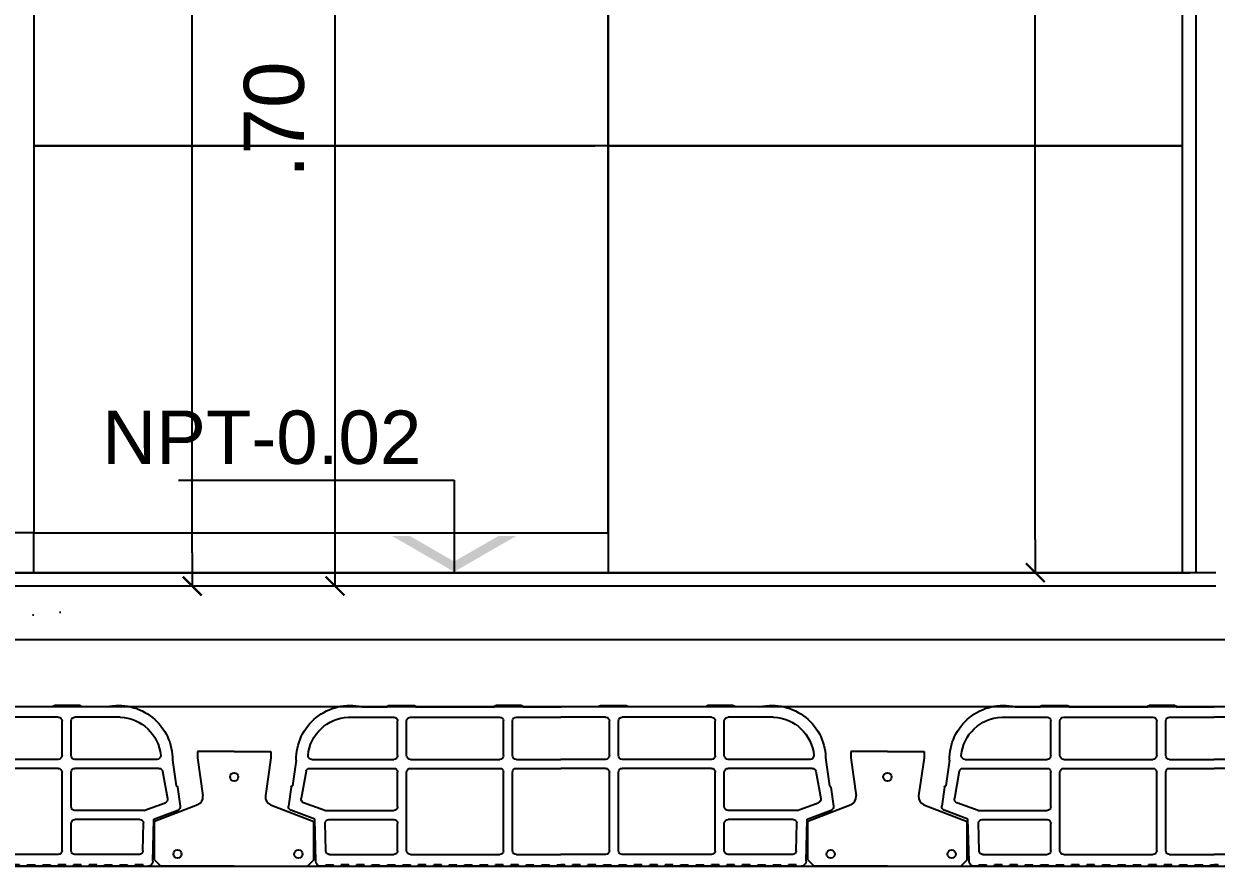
# Model space of a CAD drawing. Header units: metres. Extents: x 198 to 412, y -54 to 17.
# Drawn here: x 263.256 to 264.15, y -41.99 to -41.359 of the extents above; entities that cross this region are included whole.
import ezdxf

# ---------------------------------------------------------------- set-up
doc = ezdxf.new("R2010")
doc.units = ezdxf.units.M
doc.header["$LTSCALE"] = 10
for name, color, linetype in [('02', 2, 'Continuous'), ('1_MUROS', 6, 'Continuous'), ('25-TXT', 2, 'Continuous'), ('A-ABERTURAS', 2, 'Continuous'), ('A-MUROS', 6, 'Continuous'), ('A-PISOS', 1, 'Continuous'), ('Corte t', 2, 'Continuous'), ('HT-253', 253, 'Continuous'), ('Losa rap sapito', 251, 'Continuous'), ('piso', 1, 'Continuous'), ('TCOTA', 1, 'Continuous'), ('TM-REVEST', 252, 'Continuous'), ('TM-REVOQUE', 2, 'Continuous')]:
    doc.layers.add(name, color=color, linetype=linetype)
doc.styles.add('ARIAL', font='arial.ttf')
doc.dimstyles.new('ST-COTA-25', dxfattribs={"dimscale": 0.25, "dimtxt": 0.18, "dimasz": 0.1, "dimexe": 0.18, "dimexo": 0.0625, "dimgap": 0.09, "dimtad": 1, "dimzin": 4, "dimdsep": 46, "dimtxsty": 'ARIAL', "dimblk1": 'COTA_N', "dimblk2": 'COTA_N', "dimsah": 1, "dimcen": 0.09, "dimclrd": 8, "dimclre": 8, "dimclrt": 1, "dimadec": 0, "dimazin": 0, "dimtfac": 1, "dimtix": 1, "dimtmove": 0, "dimatfit": 3, "dimldrblk": 'COTA_N', "dimfxl": 0.18, "dimtolj": 1, "dimtzin": 0, "dimarcsym": 0})

# ---------------------------------------------------------------- blocks, each defined once
blk = doc.blocks.new('N-NIV-CO')
for p, q in [((1.0325, 0.3433), (0, 0.3433)), ((0, 0.3433), (0, 0))]:
    blk.add_line(p, q)
for points in [[(-0.2333, 0.1347), (-0.1667, 0.1347), (0, 0), (0, 0.0385)], [(0.2333, 0.1347), (0.1667, 0.1347), (0, 0), (0, 0.0385)]]:
    blk.add_solid(points)
at = {"style": 'ARIAL'}
for tag, p in [('COTA', (0.1161, 0.4045)), ('NPT', (0.2881, 0.0489))]:
    blk.add_attdef(tag, p, '', height=0.2, dxfattribs=at)
blk = doc.blocks.new('VIGUETA NUEVA')
at = {"layer": '02'}
for p, q in [((852.30541, 1549.66612), (852.27666, 1549.66612)), ((852.27666, 1549.66612), (852.27666, 1549.66112)), ((852.30541, 1549.66612), (852.33416, 1549.66612)), ((852.33416, 1549.66612), (852.33416, 1549.66112)), ((852.27666, 1549.66112), (852.28094, 1549.6312)), ((852.33416, 1549.66112), (852.32989, 1549.6312)), ((852.27688, 1549.62427), (852.24291, 1549.61112)), ((852.33395, 1549.62427), (852.36791, 1549.61112)), ((852.24291, 1549.58112), (852.24291, 1549.61112)), ((852.36791, 1549.58112), (852.36791, 1549.61112)), ((852.24291, 1549.58112), (852.24791, 1549.57612)), ((852.36791, 1549.58112), (852.36291, 1549.57612)), ((852.30541, 1549.57612), (852.24791, 1549.57612)), ((852.30541, 1549.57612), (852.36291, 1549.57612))]:
    blk.add_line(p, q, dxfattribs=at)
for centre, start, end in [((852.27392, 1549.63065), 294.85326, 4.4381), ((852.33691, 1549.63065), 175.5619, 245.14674)]:
    blk.add_arc(centre, 0.00704, start, end, dxfattribs=at)
blk = doc.blocks.new('VIGUETA NUEVA1')
at = {"layer": 'piso'}
for centre in [(0, -0.02), (-0.04443, -0.08052), (0.05036, -0.08052)]:
    blk.add_circle(centre, 0.00324, dxfattribs=at)
at = {"layer": '1_MUROS'}
blk.add_blockref('VIGUETA NUEVA', (-852.30541, -1549.66612), dxfattribs=at)
blk = doc.blocks.new('Losa rap zapito')
at = {"layer": 'Losa rap sapito'}
for p, q in [((283.78128, -291.76415), (283.80028, -291.76415)), ((283.80125, -291.76318), (283.82052, -291.76318)), ((283.82148, -291.76415), (283.88058, -291.76415)), ((283.90082, -291.76318), (283.88155, -291.76318)), ((283.90178, -291.76415), (283.93037, -291.76415)), ((283.95896, -291.76415), (283.93037, -291.76415)), ((283.95992, -291.76318), (283.97919, -291.76318)), ((284.03926, -291.76415), (283.98015, -291.76415)), ((284.05949, -291.76318), (284.04022, -291.76318)), ((284.07946, -291.76415), (284.06045, -291.76415)), ((283.77115, -291.77185), (283.8051, -291.77185)), ((283.81763, -291.77185), (283.88444, -291.77185)), ((283.89696, -291.77185), (283.93037, -291.77185)), ((283.96378, -291.77185), (283.93037, -291.77185)), ((284.04311, -291.77185), (283.9763, -291.77185)), ((284.08959, -291.77185), (284.05564, -291.77185)), ((283.80799, -291.80064), (283.80799, -291.77475)), ((283.81474, -291.80064), (283.81474, -291.77475)), ((283.88733, -291.80064), (283.88733, -291.77475)), ((283.89407, -291.80064), (283.89407, -291.77475)), ((283.96667, -291.80064), (283.96667, -291.77475)), ((283.97341, -291.80064), (283.97341, -291.77475)), ((284.046, -291.80064), (284.046, -291.77475)), ((284.05275, -291.80064), (284.05275, -291.77475)), ((283.73204, -291.80424), (283.72929, -291.82346)), ((283.74372, -291.80353), (283.8051, -291.80353)), ((283.81763, -291.80353), (283.88444, -291.80353)), ((283.89696, -291.80353), (283.93037, -291.80353)), ((283.96378, -291.80353), (283.93037, -291.80353)), ((284.04311, -291.80353), (283.9763, -291.80353)), ((284.11702, -291.80353), (284.05564, -291.80353)), ((284.1287, -291.80424), (284.13145, -291.82346)), ((283.73936, -291.81243), (283.73573, -291.83291)), ((283.74215, -291.81027), (283.8051, -291.81027)), ((283.75342, -291.81027), (283.8051, -291.81027)), ((283.80799, -291.83908), (283.80799, -291.81316)), ((283.81474, -291.87205), (283.81474, -291.81316)), ((283.81763, -291.81027), (283.88444, -291.81027)), ((283.88733, -291.87205), (283.88733, -291.81316)), ((283.89407, -291.87205), (283.89407, -291.81316)), ((283.89696, -291.81027), (283.93037, -291.81027)), ((283.96378, -291.81027), (283.93037, -291.81027)), ((283.96667, -291.87205), (283.96667, -291.81316)), ((283.97341, -291.87205), (283.97341, -291.81316)), ((284.04311, -291.81027), (283.9763, -291.81027)), ((284.046, -291.87205), (284.046, -291.81316)), ((284.05275, -291.83908), (284.05275, -291.81316)), ((284.11859, -291.81027), (284.05564, -291.81027)), ((284.10732, -291.81027), (284.05564, -291.81027)), ((284.12138, -291.81243), (284.12501, -291.83291)), ((283.7282, -291.82428), (283.72616, -291.83858)), ((284.13254, -291.82428), (284.13458, -291.83858)), ((283.75342, -291.84197), (283.73757, -291.83603)), ((284.10732, -291.84197), (284.12317, -291.83603)), ((283.74587, -291.8484), (283.728, -291.8417)), ((283.75342, -291.84197), (283.8051, -291.84197)), ((284.10732, -291.84197), (284.05564, -291.84197)), ((284.11487, -291.8484), (284.13273, -291.8417)), ((283.74664, -291.87988), (283.74587, -291.8484)), ((283.75416, -291.87212), (283.75364, -291.85103)), ((283.75648, -291.84871), (283.8051, -291.84871)), ((283.80799, -291.87205), (283.80799, -291.8516)), ((284.05275, -291.87205), (284.05275, -291.8516)), ((284.10426, -291.84871), (284.05564, -291.84871)), ((284.10658, -291.87212), (284.10709, -291.85103)), ((284.11409, -291.87988), (284.11487, -291.8484)), ((283.75705, -291.87494), (283.8051, -291.87494)), ((283.81763, -291.87494), (283.88444, -291.87494)), ((283.89696, -291.87494), (283.93037, -291.87494)), ((283.96378, -291.87494), (283.93037, -291.87494)), ((284.04311, -291.87494), (283.9763, -291.87494)), ((284.10369, -291.87494), (284.05564, -291.87494)), ((283.75407, -291.88361), (283.75041, -291.88361)), ((283.75407, -291.88361), (283.75157, -291.88361)), ((283.75407, -291.88361), (283.75157, -291.88361)), ((283.75407, -291.88361), (283.75407, -291.88265)), ((283.75407, -291.88265), (283.75984, -291.88265)), ((283.75984, -291.88361), (283.75984, -291.88265)), ((283.75984, -291.88361), (283.76562, -291.88361)), ((283.7714, -291.88265), (283.76562, -291.88265)), ((283.76562, -291.88361), (283.76562, -291.88265)), ((283.7714, -291.88361), (283.7714, -291.88265)), ((283.7714, -291.88361), (283.77718, -291.88361)), ((283.77718, -291.88361), (283.77718, -291.88265)), ((283.78296, -291.88265), (283.77718, -291.88265)), ((283.78296, -291.88361), (283.78296, -291.88265)), ((283.78296, -291.88361), (283.78874, -291.88361)), ((283.78874, -291.88361), (283.78874, -291.88265)), ((283.78874, -291.88265), (283.79452, -291.88265)), ((283.79452, -291.88361), (283.79452, -291.88265)), ((283.8003, -291.88361), (283.79452, -291.88361)), ((283.8003, -291.88265), (283.80608, -291.88265)), ((283.8003, -291.88361), (283.8003, -291.88265)), ((283.80608, -291.88361), (283.80608, -291.88265)), ((283.81186, -291.88361), (283.80608, -291.88361)), ((283.81186, -291.88265), (283.81765, -291.88265)), ((283.81186, -291.88361), (283.81186, -291.88265)), ((283.81186, -291.88265), (283.81765, -291.88265)), ((283.81765, -291.88361), (283.81765, -291.88265)), ((283.81765, -291.88361), (283.82343, -291.88361)), ((283.82921, -291.88265), (283.82343, -291.88265)), ((283.82343, -291.88361), (283.82343, -291.88265)), ((283.82921, -291.88361), (283.82921, -291.88265)), ((283.82921, -291.88361), (283.83499, -291.88361)), ((283.83499, -291.88361), (283.83499, -291.88265)), ((283.84077, -291.88265), (283.83499, -291.88265)), ((283.84077, -291.88361), (283.84077, -291.88265)), ((283.84077, -291.88361), (283.84655, -291.88361)), ((283.84655, -291.88361), (283.84655, -291.88265)), ((283.84655, -291.88265), (283.85233, -291.88265)), ((283.85233, -291.88361), (283.85233, -291.88265)), ((283.85811, -291.88361), (283.85233, -291.88361)), ((283.85811, -291.88265), (283.86389, -291.88265)), ((283.85811, -291.88361), (283.85811, -291.88265)), ((283.86389, -291.88361), (283.86389, -291.88265)), ((283.86967, -291.88361), (283.86389, -291.88361)), ((283.86967, -291.88265), (283.87545, -291.88265)), ((283.86967, -291.88361), (283.86967, -291.88265)), ((283.86967, -291.88265), (283.87545, -291.88265)), ((283.87545, -291.88361), (283.87545, -291.88265)), ((283.87545, -291.88361), (283.88123, -291.88361)), ((283.88701, -291.88265), (283.88123, -291.88265)), ((283.88123, -291.88361), (283.88123, -291.88265)), ((283.88701, -291.88361), (283.88701, -291.88265)), ((283.88701, -291.88361), (283.89279, -291.88361)), ((283.89279, -291.88361), (283.89279, -291.88265)), ((283.89858, -291.88265), (283.89279, -291.88265)), ((283.89858, -291.88361), (283.89858, -291.88265)), ((283.89858, -291.88361), (283.90436, -291.88361)), ((283.90436, -291.88361), (283.90436, -291.88265)), ((283.90436, -291.88265), (283.91014, -291.88265)), ((283.91014, -291.88361), (283.91014, -291.88265)), ((283.91592, -291.88361), (283.91014, -291.88361)), ((283.91592, -291.88265), (283.9217, -291.88265)), ((283.91592, -291.88361), (283.91592, -291.88265)), ((283.9217, -291.88361), (283.9217, -291.88265)), ((283.92748, -291.88361), (283.9217, -291.88361)), ((283.92748, -291.88361), (283.92748, -291.88265)), ((283.92748, -291.88265), (283.93037, -291.88265)), ((283.93326, -291.88265), (283.93037, -291.88265)), ((283.93326, -291.88361), (283.93326, -291.88265)), ((283.93326, -291.88361), (283.93904, -291.88361)), ((283.94482, -291.88265), (283.93904, -291.88265)), ((283.93904, -291.88361), (283.93904, -291.88265)), ((283.94482, -291.88361), (283.94482, -291.88265)), ((283.94482, -291.88361), (283.9506, -291.88361)), ((283.9506, -291.88361), (283.9506, -291.88265)), ((283.95638, -291.88265), (283.9506, -291.88265)), ((283.95638, -291.88361), (283.95638, -291.88265)), ((283.96216, -291.88361), (283.95638, -291.88361)), ((283.96216, -291.88361), (283.96216, -291.88265)), ((283.96216, -291.88265), (283.96794, -291.88265)), ((283.96794, -291.88361), (283.96794, -291.88265)), ((283.97372, -291.88361), (283.96794, -291.88361)), ((283.97372, -291.88265), (283.9795, -291.88265)), ((283.97372, -291.88361), (283.97372, -291.88265)), ((283.9795, -291.88361), (283.9795, -291.88265)), ((283.98529, -291.88361), (283.9795, -291.88361)), ((283.99107, -291.88265), (283.98529, -291.88265)), ((283.98529, -291.88361), (283.98529, -291.88265)), ((283.99107, -291.88265), (283.98529, -291.88265)), ((283.99107, -291.88361), (283.99107, -291.88265)), ((283.99107, -291.88361), (283.99685, -291.88361)), ((284.00263, -291.88265), (283.99685, -291.88265)), ((283.99685, -291.88361), (283.99685, -291.88265)), ((284.00263, -291.88361), (284.00263, -291.88265)), ((284.00263, -291.88361), (284.00841, -291.88361)), ((284.00841, -291.88361), (284.00841, -291.88265)), ((284.01419, -291.88265), (284.00841, -291.88265)), ((284.01419, -291.88361), (284.01419, -291.88265)), ((284.01997, -291.88361), (284.01419, -291.88361)), ((284.01997, -291.88361), (284.01997, -291.88265)), ((284.01997, -291.88265), (284.02575, -291.88265)), ((284.02575, -291.88361), (284.02575, -291.88265)), ((284.03153, -291.88361), (284.02575, -291.88361)), ((284.03153, -291.88265), (284.03731, -291.88265)), ((284.03153, -291.88361), (284.03153, -291.88265)), ((284.03731, -291.88361), (284.03731, -291.88265)), ((284.04309, -291.88361), (284.03731, -291.88361)), ((284.04887, -291.88265), (284.04309, -291.88265)), ((284.04309, -291.88361), (284.04309, -291.88265)), ((284.04887, -291.88265), (284.04309, -291.88265)), ((284.04887, -291.88361), (284.04887, -291.88265)), ((284.04887, -291.88361), (284.05465, -291.88361)), ((284.06043, -291.88265), (284.05465, -291.88265)), ((284.05465, -291.88361), (284.05465, -291.88265)), ((284.06043, -291.88361), (284.06043, -291.88265)), ((284.06043, -291.88361), (284.06622, -291.88361)), ((284.06622, -291.88361), (284.06622, -291.88265)), ((284.072, -291.88265), (284.06622, -291.88265)), ((284.072, -291.88361), (284.072, -291.88265)), ((284.07778, -291.88361), (284.072, -291.88361)), ((284.07778, -291.88361), (284.07778, -291.88265)), ((284.07778, -291.88265), (284.08356, -291.88265)), ((284.08356, -291.88361), (284.08356, -291.88265)), ((284.08934, -291.88361), (284.08356, -291.88361)), ((284.08934, -291.88265), (284.09512, -291.88265)), ((284.08934, -291.88361), (284.08934, -291.88265)), ((284.09512, -291.88361), (284.09512, -291.88265)), ((284.1009, -291.88361), (284.09512, -291.88361)), ((284.1009, -291.88361), (284.1009, -291.88265)), ((284.10667, -291.88265), (284.1009, -291.88265)), ((284.10667, -291.88361), (284.10667, -291.88265)), ((284.10667, -291.88361), (284.10917, -291.88361)), ((284.10667, -291.88361), (284.10917, -291.88361)), ((284.10667, -291.88361), (284.11032, -291.88361))]:
    blk.add_line(p, q, dxfattribs=at)
for centre, radius, start, end in [((283.7724, -291.80353), 0.04037, 77.29711, 181.01352), ((283.80125, -291.76415), 0.000963, 90, 180), ((283.82052, -291.76415), 0.000963, 0, 90), ((283.88155, -291.76415), 0.000963, 90, 180), ((283.90082, -291.76415), 0.000963, 0, 90), ((283.95992, -291.76415), 0.000963, 90, 180), ((283.97919, -291.76415), 0.000963, 0, 90), ((284.04022, -291.76415), 0.000963, 90, 180), ((284.05949, -291.76415), 0.000963, 0, 90), ((284.08834, -291.80353), 0.04037, 358.98648, 102.70289), ((283.7724, -291.80353), 0.0317, 92.25899, 174.7894), ((283.8051, -291.77475), 0.00289, 0, 90), ((283.81763, -291.77475), 0.00289, 90, 180), ((283.88444, -291.77475), 0.00289, 0, 90), ((283.89696, -291.77475), 0.00289, 90, 180), ((283.96378, -291.77475), 0.00289, 0, 90), ((283.9763, -291.77475), 0.00289, 90, 180), ((284.04311, -291.77475), 0.00289, 0, 90), ((284.05564, -291.77475), 0.00289, 90, 180), ((284.08834, -291.80353), 0.0317, 5.2106, 87.74101), ((283.74372, -291.80064), 0.00289, 180.23159, 270), ((283.8051, -291.80064), 0.00289, 270, 0), ((283.81763, -291.80064), 0.00289, 180, 270), ((283.88444, -291.80064), 0.00289, 270, 0), ((283.89696, -291.80064), 0.00289, 180, 270), ((283.96378, -291.80064), 0.00289, 270, 0), ((283.9763, -291.80064), 0.00289, 180, 270), ((284.04311, -291.80064), 0.00289, 270, 0), ((284.05564, -291.80064), 0.00289, 180, 270), ((284.11702, -291.80064), 0.00289, 270, 359.76841), ((283.74215, -291.81316), 0.00289, 90, 165.25928), ((283.8051, -291.81316), 0.00289, 0, 90), ((283.81763, -291.81316), 0.00289, 90, 180), ((283.88444, -291.81316), 0.00289, 0, 90), ((283.89696, -291.81316), 0.00289, 90, 180), ((283.96378, -291.81316), 0.00289, 0, 90), ((283.9763, -291.81316), 0.00289, 90, 180), ((284.04311, -291.81316), 0.00289, 0, 90), ((284.05564, -291.81316), 0.00289, 90, 180), ((284.11859, -291.81316), 0.00289, 14.74072, 90), ((283.72915, -291.82442), 0.000963, 81.8699, 171.8699), ((284.13158, -291.82442), 0.000963, 8.1301, 98.1301), ((283.73859, -291.83332), 0.00289, 171.8699, 249.44395), ((284.12215, -291.83332), 0.00289, 290.55605, 8.1301), ((283.72902, -291.83899), 0.00289, 171.8699, 249.44395), ((283.8051, -291.83908), 0.00289, 270, 0), ((284.05564, -291.83908), 0.00289, 180, 270), ((284.13172, -291.83899), 0.00289, 290.55605, 8.1301), ((283.75648, -291.8516), 0.00289, 90, 168.59471), ((283.8051, -291.8516), 0.00289, 0, 90), ((284.05564, -291.8516), 0.00289, 90, 180), ((284.10426, -291.8516), 0.00289, 11.40529, 90), ((283.75054, -291.87971), 0.0039, 182.47992, 268.12475), ((283.75705, -291.87205), 0.00289, 180, 271.41002), ((283.8051, -291.87205), 0.00289, 270, 0), ((283.81763, -291.87205), 0.00289, 180, 270), ((283.88444, -291.87205), 0.00289, 270, 0), ((283.89696, -291.87205), 0.00289, 180, 270), ((283.96378, -291.87205), 0.00289, 270, 0), ((283.9763, -291.87205), 0.00289, 180, 270), ((284.04311, -291.87205), 0.00289, 270, 0), ((284.05564, -291.87205), 0.00289, 180, 270), ((284.10369, -291.87205), 0.00289, 268.58998, 0), ((284.1102, -291.87971), 0.0039, 271.87525, 357.52008)]:
    blk.add_arc(centre, radius, start, end, dxfattribs=at)
blk = doc.blocks.new('COTA_N')
for p, q in [((0, 0.5), (0, -0.5)), ((-1, 0), (0, 0))]:
    blk.add_line(p, q)
at = {"color": 3, "const_width": 0.065}
blk.add_lwpolyline([(0.141, 0.141), (0.283, 0.283), (0, 0), (-0.141, -0.141), (-0.283, -0.283)], dxfattribs=at)
blk = doc.blocks.new('*D399')
at = {"layer": 'Defpoints', "color": 0, "transparency": 16777216}
for p in [(263.38253, -39.73064), (263.76479, -39.73064), (263.82374, -41.78032)]:
    blk.add_point(p, dxfattribs=at)
at = {"layer": 'TCOTA', "color": 8, "lineweight": -2, "transparency": 16777216}
for p, q in [((263.74917, -39.73064), (263.33753, -39.73064)), ((263.38253, -41.75532), (263.38253, -39.75564)), ((263.80811, -41.78032), (263.33753, -41.78032))]:
    blk.add_line(p, q, dxfattribs=at)
at = {"layer": 'TCOTA', "color": 8, "lineweight": -2, "transparency": 16777216, "xscale": 0.025, "yscale": 0.025, "zscale": 0.025}
for p, rotation in [((263.38253, -39.73064), 90), ((263.38253, -41.78032), 270)]:
    blk.add_blockref('COTA_N', p, dxfattribs=dict(at, rotation=rotation))
at = {"layer": 'TCOTA', "color": 2, "transparency": 16777216, "insert": (263.33706, -40.75548), "char_height": 0.045, "attachment_point": 5, "rotation": 90, "style": 'ARIAL'}
blk.add_mtext('\\A1;2.05', dxfattribs=at)
blk = doc.blocks.new('*D400')
at = {"layer": 'Defpoints', "color": 0, "transparency": 16777216}
for p in [(263.72549, -41.08104), (263.48949, -41.78032), (263.72549, -41.78032)]:
    blk.add_point(p, dxfattribs=at)
at = {"layer": 'TCOTA', "color": 8, "lineweight": -2, "transparency": 16777216}
for p, q in [((263.70986, -41.08104), (263.44449, -41.08104)), ((263.48949, -41.10604), (263.48949, -41.75532)), ((263.70986, -41.78032), (263.44449, -41.78032))]:
    blk.add_line(p, q, dxfattribs=at)
at = {"layer": 'TCOTA', "color": 8, "lineweight": -2, "transparency": 16777216, "xscale": 0.025, "yscale": 0.025, "zscale": 0.025}
for p, rotation in [((263.48949, -41.08104), 90), ((263.48949, -41.78032), 270)]:
    blk.add_blockref('COTA_N', p, dxfattribs=dict(at, rotation=rotation))
at = {"layer": 'TCOTA', "color": 2, "transparency": 16777216, "insert": (263.44401, -41.43068), "char_height": 0.045, "attachment_point": 5, "rotation": 90, "style": 'ARIAL'}
blk.add_mtext('\\A1;.70', dxfattribs=at)
blk = doc.blocks.new('*D495')
at = {"layer": 'Defpoints', "color": 0, "transparency": 16777216}
for p in [(264.01417, -39.65032), (264.01417, -39.65032), (264.01417, -41.77032)]:
    blk.add_point(p, dxfattribs=at)
at = {"layer": 'TCOTA', "color": 8, "lineweight": -2, "transparency": 16777216}
for p, q in [((264.0298, -39.65032), (264.05917, -39.65032)), ((264.01417, -41.74532), (264.01417, -39.67532)), ((264.0298, -41.77032), (264.05917, -41.77032))]:
    blk.add_line(p, q, dxfattribs=at)
at = {"layer": 'TCOTA', "color": 8, "lineweight": -2, "transparency": 16777216, "xscale": 0.025, "yscale": 0.025, "zscale": 0.025}
for p, rotation in [((264.01417, -39.65032), 90), ((264.01417, -41.77032), 270)]:
    blk.add_blockref('COTA_N', p, dxfattribs=dict(at, rotation=rotation))
at = {"layer": 'TCOTA', "color": 1, "transparency": 16777216, "insert": (263.96908, -40.71032), "char_height": 0.045, "attachment_point": 5, "rotation": 90, "style": 'ARIAL'}
blk.add_mtext('\\A1;2.12', dxfattribs=at)

msp = doc.modelspace()

# ---------------------------------------------------------------- hatches: boundary and pattern name
at = {"layer": 'HT-253'}
h = msp.add_hatch(dxfattribs=at)
h.set_pattern_fill('AR-CONC', color=256, scale=0.0007, angle=90)
h.set_pattern_definition([(140, (-284.10685, -11813.01723), (0.0111573599, 0.1275292683), [0.013335, -0.146685]), (85, (-284.10685, -11813.01723), (-0.1337397917, -0.024670395), [0.010668, -0.1173484089]), (190.4514447, (-284.10592, -11813.0066), (-0.1225824263, 0.102858873), [0.0113330062, -0.1246631712]), (136.1842, (-284.14241, -11813.01723), (0.0294296296, 0.1897553286), [0.0200025, -0.2200275]), (186.6355576, (-284.13996, -11813.00142), (-0.1731982872, 0.1661828938), [0.0169995162, -0.1869949257]), (81.1841512, (-284.14241, -11813.01723), (-0.1731982872, 0.166182894), [0.016001977, -0.1760218123]), (111, (-284.13352, -11812.99945), (0.0715856387, 0.1061300739), [0.013335, -0.146685]), (56, (-284.13352, -11812.99945), (-0.1289315763, 0.0432614198), [0.010668, -0.117348]), (161.451445, (-284.12756, -11812.99061), (-0.0573459382, 0.1493914935), [0.0113330062, -0.1246629563]), (127.5, (-284.106853, -11813.01723), (-0.05918852721, 0.00216202228), [0, -0.1159256, 0, -0.119126, 0, -0.1177925]), (97.5, (-284.106853, -11813.01723), (-0.07012640237, 0.04677376376), [0, -0.0679196, 0, -0.1132586, 0, -0.0448945]), (57.5, (-284.106853, -11813.05688), (0.0040101208, 0.09491341662), [0, -0.04445, 0, -0.138684, 0, -0.184023]), (47.5, (-284.10685, -11813.07466), (-0.0177985437, 0.10369042697), [0, -0.057785, 0, -0.0921004, 0, -0.130683])])
h.paths.add_polyline_path([(261.12435, -41.76042), (262.47065, -41.76032), (262.47065, -41.78032), (262.47065, -41.79032), (263.28565, -41.79032), (263.28565, -41.82032), (261.96426, -41.82032), (261.76426, -41.82032), (261.12435, -41.82042)])

# ---------------------------------------------------------------- linework, layer by layer
at = {"color": 2}
msp.add_line((263.22388, -41.77032), (264.12984, -41.77032), dxfattribs=at)
at = {"color": 5}
for p, q in [((260.71262, -41.82032, 0), (264.48865, -41.82032)), ((260.71207, -41.99032, 0), (264.48811, -41.99032))]:
    msp.add_line(p, q, dxfattribs=at)
at = {"layer": '02'}
msp.add_line((264.51684, -41.87085), (260.71262, -41.87085, 0), dxfattribs=at)
at = {"layer": 'A-ABERTURAS', "color": 1}
msp.add_line((263.26387, -39.70032), (263.26387, -41.74032), dxfattribs=at)
at = {"layer": 'A-ABERTURAS'}
msp.add_lwpolyline([(263.26387, -41.74032), (263.22388, -41.74032), (263.22388, -41.77032), (263.26387, -41.77032)], close=True, dxfattribs=at)
at = {"layer": 'A-PISOS'}
for points in [[(264.14953, -41.77032), (263.22388, -41.77032), (263.22388, -41.75032), (261.13905, -41.75031)], [(264.14953, -41.78032), (263.22388, -41.78032), (263.22388, -41.76032), (261.12435, -41.76031)]]:
    msp.add_lwpolyline(points, dxfattribs=at)
at = {"layer": 'TM-REVEST'}
for points in [[(264.12453, -41.77032), (264.12453, -39.65032), (264.13453, -39.65032), (264.13453, -41.77032)], [(263.6942, -41.45032), (263.6942, -40.85032), (263.26387, -40.85032), (263.26387, -41.45032), (263.6842, -41.45032)], [(264.12453, -41.45032), (264.12453, -40.85032), (263.6942, -40.85032), (263.6942, -41.45032), (264.12453, -41.45032)], [(263.6942, -41.74032), (263.6942, -41.45032), (263.26387, -41.45032), (263.26387, -41.74032), (263.6942, -41.74032)], [(264.12453, -41.74032), (264.12453, -41.45032), (263.6942, -41.45032), (263.6942, -41.77032), (264.0667, -41.77032)]]:
    msp.add_lwpolyline(points, dxfattribs=at)
at = {"layer": 'TM-REVOQUE'}
msp.add_lwpolyline([(264.13453, -38.42032), (264.13453, -41.77032)], dxfattribs=at)

# ---------------------------------------------------------------- block references
at = {"layer": '25-TXT'}
ref = msp.add_blockref('N-NIV-CO', (263.57878, -41.76963), dxfattribs=dict(at, xscale=-0.2000000000000002, yscale=0.2000000000000002, zscale=0.2000000000000002))
ref.add_attrib('COTA', 'NPT-0.02', (263.31513, -41.68873), dxfattribs={"layer": '0', "height": 0.04, "style": 'ARIAL'})
at = {"layer": 'A-MUROS', "xscale": -1}
for p in [(547.09974, 249.8933), (547.58918, 249.8933), (548.07862, 249.8933)]:
    msp.add_blockref('Losa rap zapito', p, dxfattribs=at)
at = {"layer": 'Corte t', "xscale": 0.9559179682510148, "yscale": 0.9559179682510148, "zscale": 0.9559179682510148}
for p in [(263.41395, -41.90428), (263.90339, -41.90428)]:
    msp.add_blockref('VIGUETA NUEVA1', p, dxfattribs=at)

# ---------------------------------------------------------------- dimensions: what is measured, and where the dimension line sits
at = {"layer": 'TCOTA'}
dim = msp.add_linear_dim(base=(264.01417, -39.65032), p1=(264.01417, -41.77032), p2=(264.01417, -39.65032), angle=90, dimstyle='ST-COTA-25', dxfattribs=at)
dim.commit()
dim.dimension.update_dxf_attribs({"geometry": '*D495', "text_midpoint": (263.96908, -40.71032)})
for base, p1, p2, picture, middle in [((263.38253, -39.73064), (263.82374, -41.78032), (263.76479, -39.73064), '*D399', (263.33706, -40.75548)), ((263.48949, -41.78032), (263.72549, -41.08104), (263.72549, -41.78032), '*D400', (263.44401, -41.43068))]:
    dim = msp.add_linear_dim(base=base, p1=p1, p2=p2, angle=90, dimstyle='ST-COTA-25', override={"dimclrt": 2}, dxfattribs=at)
    dim.commit()
    dim.dimension.update_dxf_attribs({"geometry": picture, "text_midpoint": middle})

doc.saveas('drawing.dxf')
